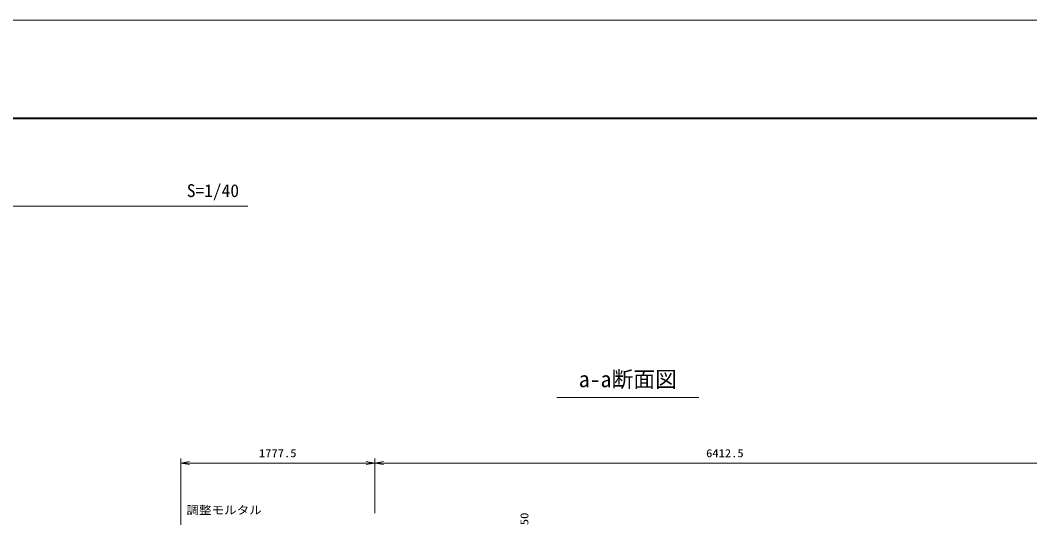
# Model space of a CAD drawing. Units: millimetres at full size. Extents: x 0 to 33600, y -27760 to -4000.
# Drawn here: x 19325 to 28571, y -8551 to -4000 of the extents above; entities that cross this region are included whole.
import ezdxf
from ezdxf.enums import TextEntityAlignment as Align

# ---------------------------------------------------------------- set-up
doc = ezdxf.new("R2010")
doc.units = ezdxf.units.MM
doc.header["$LTSCALE"] = 80.0044
for name, color, linetype, lineweight in [('Defpoints_5', 5, 'Continuous', 13), ('図枠', 1, 'Continuous', 40), ('寸法', 6, 'Continuous', 13), ('文字', 2, 'Continuous', 13)]:
    doc.layers.add(name, color=color, linetype=linetype, lineweight=lineweight)
doc.styles.add('ＭＳ ゴシック', font='')
doc.styles.get('ＭＳ ゴシック').set_extended_font_data('MS Gothic')

# ---------------------------------------------------------------- blocks, each defined once
blk = doc.blocks.new('open_arrow')
at = {"color": 0, "linetype": 'Continuous', "lineweight": -2}
blk.add_lwpolyline([(7.5, 1.25), (0, 0), (7.5, -1.25)], dxfattribs=at)

msp = doc.modelspace()

# ---------------------------------------------------------------- linework, layer by layer
at = {"layer": 'Defpoints_5'}
msp.add_lwpolyline([(0, -27760), (33600, -27760), (33600, -4000), (0, -4000)], close=True, dxfattribs=at)
at = {"layer": '図枠'}
msp.add_lwpolyline([(900, -26860), (32700, -26860), (32700, -4900), (900, -4900)], close=True, dxfattribs=at)
at = {"layer": '寸法'}
for p, q in [((20795, -8710), (20795, -8010)), ((22572.5, -8510), (22572.5, -8010)), ((22572.5, -8510), (22572.5, -8010)), ((20795, -8050), (22572.5, -8050)), ((28985, -8050), (22572.5, -8050))]:
    msp.add_line(p, q, dxfattribs=at)
at = {"layer": '文字'}
for p, q in [((21409.49, -5700), (12716.67, -5700)), ((25540, -7450), (24240, -7450))]:
    msp.add_line(p, q, dxfattribs=at)

# ---------------------------------------------------------------- block references
at = {"layer": '寸法', "xscale": 10.7, "yscale": 10.7}
for p in [(20795, -8050), (22572.5, -8050)]:
    msp.add_blockref('open_arrow', p, dxfattribs=at)
at = {"layer": '寸法', "xscale": 10.7, "yscale": 10.7, "rotation": 180}
msp.add_blockref('open_arrow', (22572.5, -8050), dxfattribs=at)

# ---------------------------------------------------------------- texts
at = {"layer": '寸法', "style": 'ＭＳ ゴシック', "width": 1.15}
for s, p in [('1777.5', (21683.75, -7960)), ('6412.5', (25778.75, -7960))]:
    msp.add_text(s, height=73.31, dxfattribs=at).set_placement(p, align=Align.MIDDLE_CENTER)
msp.add_text('調整モルタル', height=73.31, dxfattribs=at).set_placement((21537.5, -8540), align=Align.BOTTOM_RIGHT)
msp.add_text('150', height=73.31, rotation=90, dxfattribs=at).set_placement((23942.5, -8590), align=Align.MIDDLE_CENTER)
at = {"layer": '文字', "style": 'ＭＳ ゴシック'}
msp.add_text('S=1/40', height=117.3, dxfattribs=at).set_placement((21329.49, -5500), align=Align.TOP_RIGHT)
msp.add_text('a-a断面図', height=146.6, dxfattribs=at).set_placement((24890, -7210), align=Align.TOP_CENTER)

doc.saveas('drawing.dxf')
